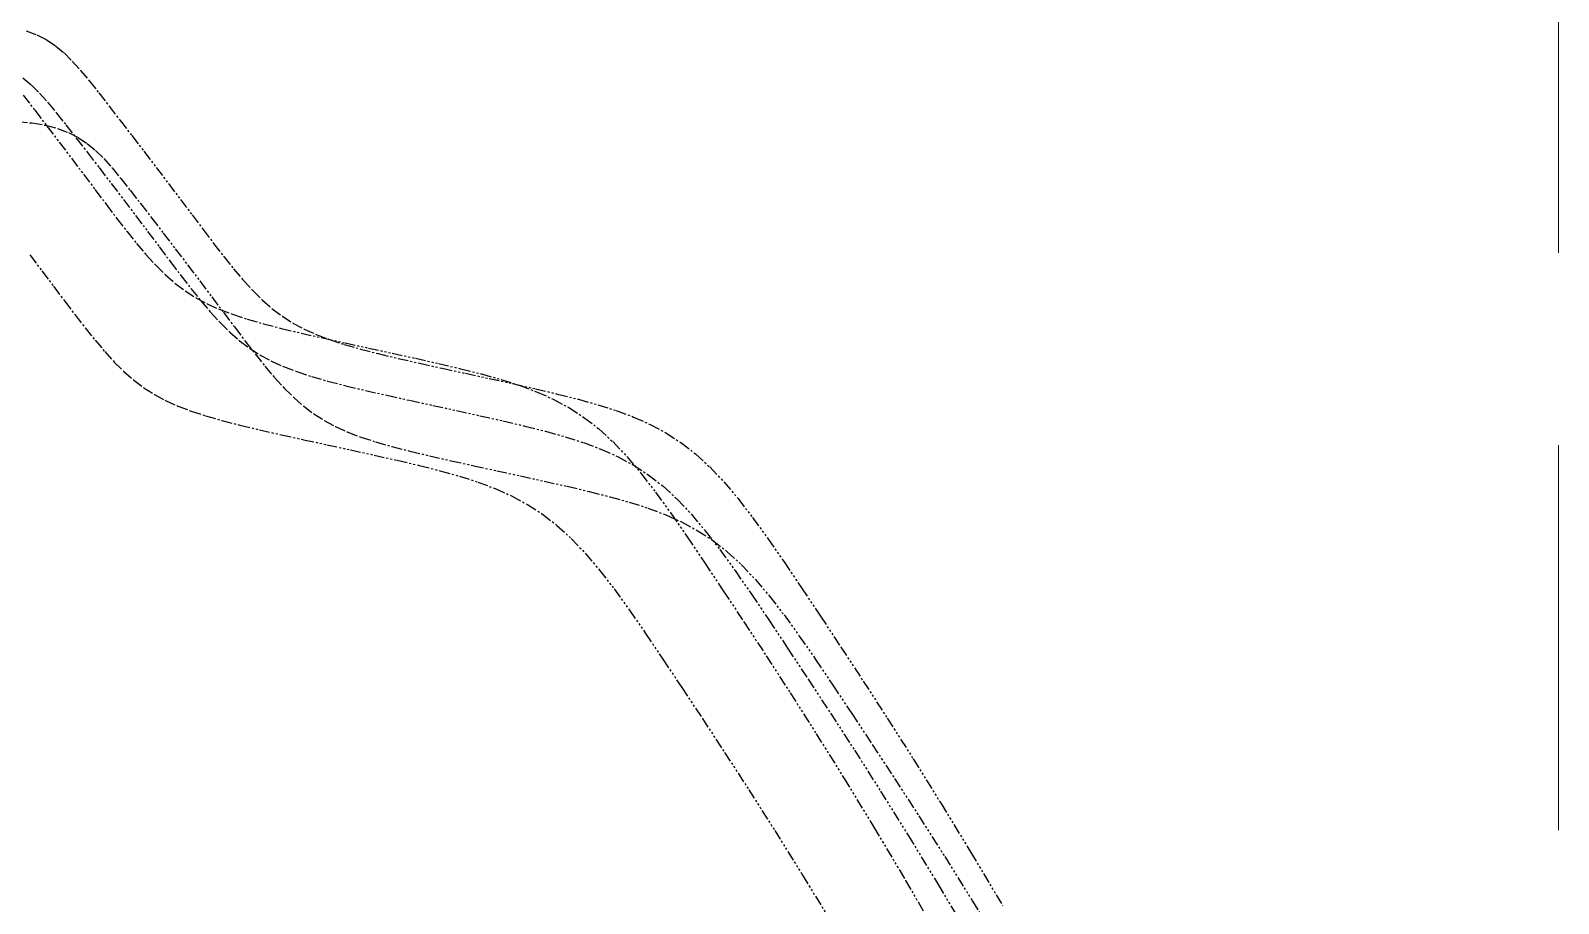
# Model space of a CAD drawing. Header units: inches. Extents: x 43981 to 49538, y 44001 to 47429.
# Drawn here: x 45620.8 to 45695.2, y 47260.8 to 47303.3 of the extents above; entities that cross this region are included whole.
import ezdxf

# ---------------------------------------------------------------- set-up
doc = ezdxf.new("R2010")
doc.units = ezdxf.units.IN
doc.header["$MEASUREMENT"] = 0
doc.linetypes.add('FLOWLINE', pattern=[0.7, 0.5, -0.05, 0, -0.05, 0, -0.05, 0, -0.05])
doc.linetypes.add('HIDDEN', pattern=[0.375, 0.25, -0.125])
doc.layers.add('GRID', color=254, linetype='HIDDEN')
doc.layers.add('V-100Y-FLD-PLAN-E', color=7, linetype='FLOWLINE')

msp = doc.modelspace()

# ---------------------------------------------------------------- linework, layer by layer
at = {"layer": 'GRID', "color": 252, "linetype": 'HIDDEN', "lineweight": 0, "ltscale": 75}
msp.add_line((45695.191, 47339.386), (45695.191, 44346.508), dxfattribs=at)
at = {"layer": 'V-100Y-FLD-PLAN-E', "color": 5}
for p, q in [((45620.6, 47303.323), (45621.126, 47303.125)), ((45621.126, 47303.125), (45621.599, 47302.883)), ((45621.599, 47302.883), (45622.034, 47302.593)), ((45622.034, 47302.593), (45622.444, 47302.251)), ((45622.444, 47302.251), (45622.845, 47301.855)), ((45622.845, 47301.855), (45623.251, 47301.401)), ((45620.439, 47301.031), (45620.85, 47300.69)), ((45623.251, 47301.401), (45623.676, 47300.886)), ((45620.85, 47300.69), (45621.251, 47300.293)), ((45621.251, 47300.293), (45621.656, 47299.839)), ((45623.676, 47300.886), (45624.134, 47300.307)), ((45624.134, 47300.307), (45624.636, 47299.663)), ((45620.454, 47300.197), (45621.023, 47299.458)), ((45621.656, 47299.839), (45622.081, 47299.324)), ((45624.636, 47299.663), (45625.176, 47298.965)), ((45620.165, 47298.912), (45620.884, 47298.841)), ((45620.884, 47298.841), (45621.539, 47298.728)), ((45621.023, 47299.458), (45621.61, 47298.69)), ((45622.081, 47299.324), (45622.539, 47298.745)), ((45625.176, 47298.965), (45625.745, 47298.226)), ((45621.539, 47298.728), (45622.13, 47298.573)), ((45621.61, 47298.69), (45622.207, 47297.907)), ((45622.13, 47298.573), (45622.656, 47298.376)), ((45622.539, 47298.745), (45623.042, 47298.101)), ((45622.656, 47298.376), (45623.129, 47298.134)), ((45623.042, 47298.101), (45623.582, 47297.403)), ((45623.129, 47298.134), (45623.563, 47297.843)), ((45625.745, 47298.226), (45626.333, 47297.458)), ((45622.207, 47297.907), (45622.802, 47297.122)), ((45623.563, 47297.843), (45623.974, 47297.502)), ((45623.582, 47297.403), (45624.151, 47296.664)), ((45623.974, 47297.502), (45624.375, 47297.105)), ((45626.333, 47297.458), (45626.929, 47296.675)), ((45622.802, 47297.122), (45623.387, 47296.348)), ((45624.151, 47296.664), (45624.738, 47295.897)), ((45624.375, 47297.105), (45624.78, 47296.651)), ((45624.78, 47296.651), (45625.205, 47296.136)), ((45626.929, 47296.675), (45627.525, 47295.89)), ((45623.387, 47296.348), (45623.952, 47295.597)), ((45624.738, 47295.897), (45625.335, 47295.114)), ((45625.205, 47296.136), (45625.663, 47295.557)), ((45627.525, 47295.89), (45628.11, 47295.116)), ((45623.952, 47295.597), (45624.49, 47294.882)), ((45625.335, 47295.114), (45625.93, 47294.329)), ((45625.663, 47295.557), (45626.166, 47294.914)), ((45628.11, 47295.116), (45628.675, 47294.365)), ((45624.49, 47294.882), (45625.002, 47294.204)), ((45625.93, 47294.329), (45626.515, 47293.555)), ((45626.166, 47294.914), (45626.706, 47294.216)), ((45628.675, 47294.365), (45629.212, 47293.65)), ((45625.002, 47294.204), (45625.496, 47293.566)), ((45625.496, 47293.566), (45625.975, 47292.969)), ((45626.515, 47293.555), (45627.08, 47292.804)), ((45626.706, 47294.216), (45627.275, 47293.476)), ((45629.212, 47293.65), (45629.725, 47292.972)), ((45625.975, 47292.969), (45626.446, 47292.415)), ((45627.275, 47293.476), (45627.862, 47292.709)), ((45629.725, 47292.972), (45630.218, 47292.334)), ((45620.781, 47292.409), (45621.366, 47291.635)), ((45626.446, 47292.415), (45626.913, 47291.905)), ((45627.08, 47292.804), (45627.618, 47292.088)), ((45627.618, 47292.088), (45628.13, 47291.411)), ((45627.862, 47292.709), (45628.459, 47291.926)), ((45630.218, 47292.334), (45630.698, 47291.738)), ((45621.366, 47291.635), (45621.931, 47290.885)), ((45626.913, 47291.905), (45627.382, 47291.441)), ((45627.382, 47291.441), (45627.859, 47291.023)), ((45628.13, 47291.411), (45628.624, 47290.773)), ((45628.459, 47291.926), (45629.054, 47291.141)), ((45630.698, 47291.738), (45631.168, 47291.183)), ((45621.931, 47290.885), (45622.468, 47290.169)), ((45627.859, 47291.023), (45628.349, 47290.653)), ((45628.349, 47290.653), (45628.863, 47290.323)), ((45628.624, 47290.773), (45629.103, 47290.176)), ((45629.054, 47291.141), (45629.639, 47290.367)), ((45631.168, 47291.183), (45631.636, 47290.673)), ((45631.636, 47290.673), (45632.105, 47290.209)), ((45622.468, 47290.169), (45622.981, 47289.491)), ((45628.863, 47290.323), (45629.41, 47290.029)), ((45629.103, 47290.176), (45629.574, 47289.622)), ((45629.41, 47290.029), (45630.001, 47289.762)), ((45629.639, 47290.367), (45630.204, 47289.616)), ((45632.105, 47290.209), (45632.582, 47289.791)), ((45622.981, 47289.491), (45623.474, 47288.853)), ((45629.574, 47289.622), (45630.041, 47289.112)), ((45630.001, 47289.762), (45630.648, 47289.516)), ((45630.041, 47289.112), (45630.51, 47288.647)), ((45630.204, 47289.616), (45630.742, 47288.9)), ((45630.648, 47289.516), (45631.359, 47289.284)), ((45631.359, 47289.284), (45632.147, 47289.058)), ((45632.582, 47289.791), (45633.072, 47289.421)), ((45633.072, 47289.421), (45633.585, 47289.092)), ((45633.585, 47289.092), (45634.132, 47288.797)), ((45623.474, 47288.853), (45623.954, 47288.257)), ((45630.51, 47288.647), (45630.987, 47288.23)), ((45630.742, 47288.9), (45631.254, 47288.223)), ((45632.147, 47289.058), (45633.022, 47288.832)), ((45633.022, 47288.832), (45633.988, 47288.601)), ((45633.988, 47288.601), (45635.031, 47288.363)), ((45634.132, 47288.797), (45634.724, 47288.53)), ((45634.724, 47288.53), (45635.37, 47288.284)), ((45635.031, 47288.363), (45636.131, 47288.121)), ((45623.954, 47288.257), (45624.424, 47287.702)), ((45624.424, 47287.702), (45624.892, 47287.192)), ((45630.987, 47288.23), (45631.477, 47287.859)), ((45631.254, 47288.223), (45631.748, 47287.585)), ((45631.477, 47287.859), (45631.991, 47287.53)), ((45635.37, 47288.284), (45636.082, 47288.052)), ((45636.082, 47288.052), (45636.87, 47287.826)), ((45636.131, 47288.121), (45637.266, 47287.874)), ((45636.87, 47287.826), (45637.744, 47287.601)), ((45637.266, 47287.874), (45638.416, 47287.624)), ((45637.744, 47287.601), (45638.711, 47287.369)), ((45638.416, 47287.624), (45639.56, 47287.372)), ((45624.892, 47287.192), (45625.361, 47286.728)), ((45631.748, 47287.585), (45632.227, 47286.988)), ((45631.991, 47287.53), (45632.538, 47287.236)), ((45632.227, 47286.988), (45632.698, 47286.434)), ((45632.538, 47287.236), (45633.129, 47286.969)), ((45633.129, 47286.969), (45633.776, 47286.723)), ((45638.711, 47287.369), (45639.754, 47287.132)), ((45639.56, 47287.372), (45640.679, 47287.118)), ((45639.754, 47287.132), (45640.853, 47286.889)), ((45640.679, 47287.118), (45641.752, 47286.864)), ((45640.853, 47286.889), (45641.988, 47286.642)), ((45641.752, 47286.864), (45642.762, 47286.609)), ((45625.361, 47286.728), (45625.838, 47286.31)), ((45625.838, 47286.31), (45626.328, 47285.94)), ((45632.698, 47286.434), (45633.165, 47285.924)), ((45633.776, 47286.723), (45634.488, 47286.49)), ((45634.488, 47286.49), (45635.275, 47286.265)), ((45635.275, 47286.265), (45636.15, 47286.039)), ((45641.988, 47286.642), (45643.138, 47286.392)), ((45642.762, 47286.609), (45643.711, 47286.344)), ((45643.138, 47286.392), (45644.283, 47286.14)), ((45643.711, 47286.344), (45644.606, 47286.059)), ((45644.283, 47286.14), (45645.402, 47285.886)), ((45626.328, 47285.94), (45626.841, 47285.611)), ((45626.841, 47285.611), (45627.388, 47285.316)), ((45633.165, 47285.924), (45633.635, 47285.459)), ((45633.635, 47285.459), (45634.111, 47285.042)), ((45636.15, 47286.039), (45637.116, 47285.808)), ((45637.116, 47285.808), (45638.159, 47285.57)), ((45638.159, 47285.57), (45639.259, 47285.327)), ((45644.606, 47286.059), (45645.451, 47285.741)), ((45645.402, 47285.886), (45646.474, 47285.632)), ((45645.451, 47285.741), (45646.253, 47285.382)), ((45646.253, 47285.382), (45647.019, 47284.97)), ((45646.474, 47285.632), (45647.484, 47285.377)), ((45647.484, 47285.377), (45648.434, 47285.112)), ((45627.388, 47285.316), (45627.98, 47285.049)), ((45627.98, 47285.049), (45628.626, 47284.803)), ((45628.626, 47284.803), (45629.338, 47284.571)), ((45634.111, 47285.042), (45634.601, 47284.671)), ((45634.601, 47284.671), (45635.115, 47284.342)), ((45639.259, 47285.327), (45640.394, 47285.081)), ((45640.394, 47285.081), (45641.544, 47284.831)), ((45641.544, 47284.831), (45642.688, 47284.578)), ((45647.019, 47284.97), (45647.753, 47284.495)), ((45648.434, 47285.112), (45649.328, 47284.827)), ((45649.328, 47284.827), (45650.173, 47284.51)), ((45629.338, 47284.571), (45630.126, 47284.345)), ((45630.126, 47284.345), (45631, 47284.12)), ((45631, 47284.12), (45631.967, 47283.888)), ((45631.967, 47283.888), (45633.01, 47283.651)), ((45635.115, 47284.342), (45635.662, 47284.048)), ((45635.662, 47284.048), (45636.253, 47283.781)), ((45642.688, 47284.578), (45643.807, 47284.325)), ((45643.807, 47284.325), (45644.88, 47284.071)), ((45644.88, 47284.071), (45645.89, 47283.816)), ((45647.753, 47284.495), (45648.463, 47283.945)), ((45648.463, 47283.945), (45649.154, 47283.312)), ((45650.173, 47284.51), (45650.976, 47284.15)), ((45650.976, 47284.15), (45651.741, 47283.738)), ((45633.01, 47283.651), (45634.109, 47283.408)), ((45634.109, 47283.408), (45635.244, 47283.161)), ((45635.244, 47283.161), (45636.394, 47282.911)), ((45636.253, 47283.781), (45636.9, 47283.535)), ((45636.9, 47283.535), (45637.612, 47283.303)), ((45637.612, 47283.303), (45638.399, 47283.077)), ((45645.89, 47283.816), (45646.839, 47283.551)), ((45646.839, 47283.551), (45647.734, 47283.265)), ((45647.734, 47283.265), (45648.579, 47282.948)), ((45649.154, 47283.312), (45649.839, 47282.588)), ((45651.741, 47283.738), (45652.476, 47283.263)), ((45652.476, 47283.263), (45653.185, 47282.714)), ((45636.394, 47282.911), (45637.539, 47282.659)), ((45637.539, 47282.659), (45638.658, 47282.405)), ((45638.399, 47283.077), (45639.274, 47282.851)), ((45638.658, 47282.405), (45639.73, 47282.152)), ((45639.274, 47282.851), (45640.24, 47282.62)), ((45640.24, 47282.62), (45641.283, 47282.382)), ((45648.579, 47282.948), (45649.382, 47282.589)), ((45649.382, 47282.589), (45650.147, 47282.177)), ((45649.839, 47282.588), (45650.531, 47281.769)), ((45653.185, 47282.714), (45653.877, 47282.08)), ((45639.73, 47282.152), (45640.741, 47281.896)), ((45640.741, 47281.896), (45641.69, 47281.631)), ((45641.283, 47282.382), (45642.383, 47282.14)), ((45642.383, 47282.14), (45643.518, 47281.893)), ((45643.518, 47281.893), (45644.668, 47281.643)), ((45650.147, 47282.177), (45650.881, 47281.702)), ((45650.531, 47281.769), (45651.242, 47280.848)), ((45650.881, 47281.702), (45651.591, 47281.152)), ((45653.877, 47282.08), (45654.562, 47281.356)), ((45641.69, 47281.631), (45642.584, 47281.346)), ((45642.584, 47281.346), (45643.43, 47281.029)), ((45643.43, 47281.029), (45644.232, 47280.669)), ((45644.668, 47281.643), (45645.812, 47281.39)), ((45645.812, 47281.39), (45646.931, 47281.137)), ((45646.931, 47281.137), (45648.004, 47280.883)), ((45651.591, 47281.152), (45652.282, 47280.519)), ((45654.562, 47281.356), (45655.254, 47280.537)), ((45644.232, 47280.669), (45644.998, 47280.257)), ((45644.998, 47280.257), (45645.732, 47279.782)), ((45648.004, 47280.883), (45649.014, 47280.628)), ((45649.014, 47280.628), (45649.963, 47280.363)), ((45649.963, 47280.363), (45650.858, 47280.077)), ((45651.242, 47280.848), (45651.986, 47279.821)), ((45652.282, 47280.519), (45652.967, 47279.795)), ((45655.254, 47280.537), (45655.965, 47279.616)), ((45645.732, 47279.782), (45646.441, 47279.233)), ((45650.858, 47280.077), (45651.703, 47279.76)), ((45651.703, 47279.76), (45652.506, 47279.401)), ((45651.986, 47279.821), (45652.775, 47278.682)), ((45652.967, 47279.795), (45653.659, 47278.975)), ((45655.965, 47279.616), (45656.708, 47278.589)), ((45646.441, 47279.233), (45647.133, 47278.599)), ((45652.506, 47279.401), (45653.271, 47278.989)), ((45652.775, 47278.682), (45653.621, 47277.425)), ((45653.271, 47278.989), (45654.005, 47278.514)), ((45653.659, 47278.975), (45654.37, 47278.055)), ((45647.133, 47278.599), (45647.818, 47277.875)), ((45654.005, 47278.514), (45654.715, 47277.964)), ((45654.37, 47278.055), (45655.114, 47277.028)), ((45654.715, 47277.964), (45655.406, 47277.331)), ((45656.708, 47278.589), (45657.497, 47277.45)), ((45647.818, 47277.875), (45648.51, 47277.056)), ((45653.621, 47277.425), (45654.539, 47276.045)), ((45655.406, 47277.331), (45656.091, 47276.607)), ((45657.497, 47277.45), (45658.344, 47276.193)), ((45648.51, 47277.056), (45649.221, 47276.135)), ((45655.114, 47277.028), (45655.903, 47275.888)), ((45656.091, 47276.607), (45656.783, 47275.788)), ((45649.221, 47276.135), (45649.964, 47275.108)), ((45654.539, 47276.045), (45655.539, 47274.536)), ((45655.903, 47275.888), (45656.749, 47274.632)), ((45656.783, 47275.788), (45657.494, 47274.867)), ((45658.344, 47276.193), (45659.262, 47274.813)), ((45649.964, 47275.108), (45650.753, 47273.969)), ((45655.539, 47274.536), (45656.624, 47272.882)), ((45656.749, 47274.632), (45657.667, 47273.252)), ((45657.494, 47274.867), (45658.238, 47273.84)), ((45659.262, 47274.813), (45660.261, 47273.304)), ((45650.753, 47273.969), (45651.6, 47272.712)), ((45658.238, 47273.84), (45659.027, 47272.701)), ((45656.624, 47272.882), (45657.798, 47271.07)), ((45657.667, 47273.252), (45658.667, 47271.742)), ((45660.261, 47273.304), (45661.347, 47271.65)), ((45651.6, 47272.712), (45652.518, 47271.332)), ((45659.027, 47272.701), (45659.874, 47271.444)), ((45652.518, 47271.332), (45653.517, 47269.823)), ((45658.667, 47271.742), (45659.752, 47270.089)), ((45659.874, 47271.444), (45660.791, 47270.064)), ((45661.347, 47271.65), (45662.52, 47269.838)), ((45657.798, 47271.07), (45659.061, 47269.084)), ((45653.517, 47269.823), (45654.603, 47268.169)), ((45659.752, 47270.089), (45660.926, 47268.277)), ((45660.791, 47270.064), (45661.791, 47268.554)), ((45662.52, 47269.838), (45663.784, 47267.852)), ((45659.061, 47269.084), (45660.417, 47266.909)), ((45660.926, 47268.277), (45662.19, 47266.291)), ((45661.791, 47268.554), (45662.876, 47266.901)), ((45654.603, 47268.169), (45655.776, 47266.357)), ((45663.784, 47267.852), (45665.14, 47265.677)), ((45660.417, 47266.909), (45661.868, 47264.529)), ((45662.876, 47266.901), (45664.05, 47265.089)), ((45655.776, 47266.357), (45657.04, 47264.371)), ((45662.19, 47266.291), (45663.545, 47264.115)), ((45665.14, 47265.677), (45666.59, 47263.297)), ((45664.05, 47265.089), (45665.314, 47263.103)), ((45657.04, 47264.371), (45658.396, 47262.196)), ((45661.868, 47264.529), (45663.414, 47261.93)), ((45663.545, 47264.115), (45664.996, 47261.736)), ((45665.314, 47263.103), (45666.669, 47260.928)), ((45666.59, 47263.297), (45668.137, 47260.698)), ((45658.396, 47262.196), (45659.846, 47259.816)), ((45663.414, 47261.93), (45665.06, 47259.096)), ((45664.996, 47261.736), (45666.542, 47259.137)), ((45666.669, 47260.928), (45668.12, 47258.548))]:
    msp.add_line(p, q, dxfattribs=at)

doc.saveas('drawing.dxf')
